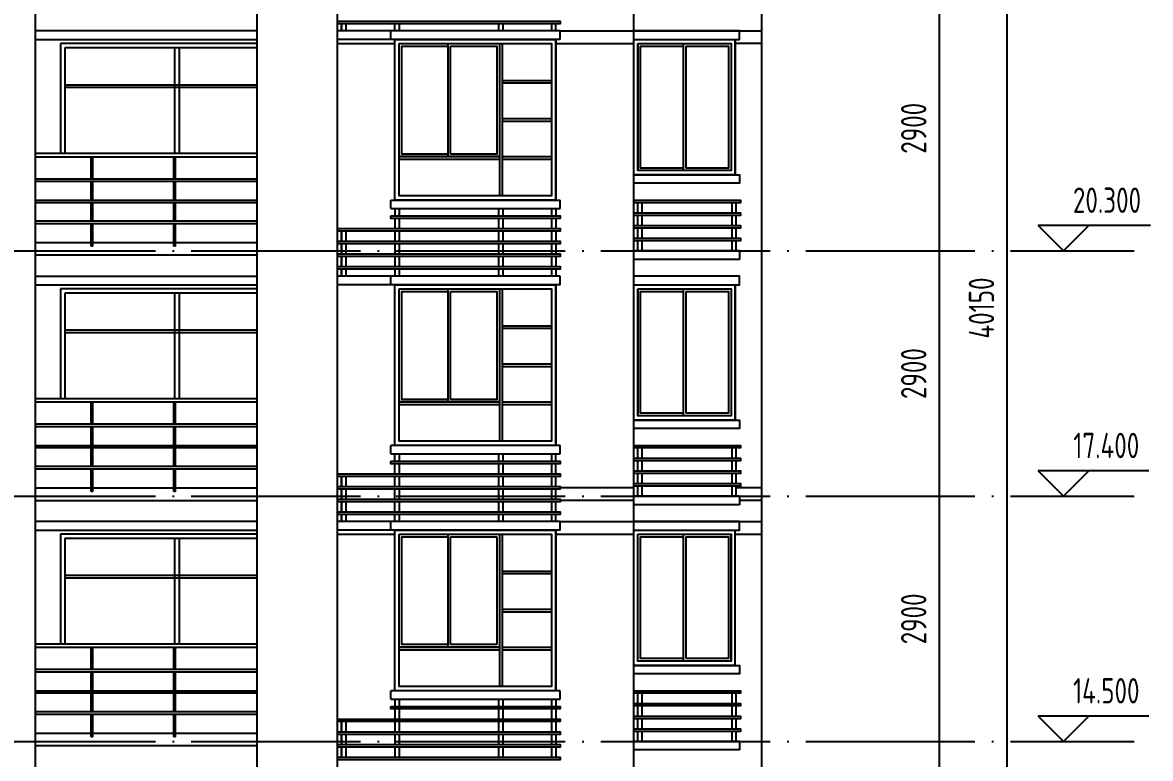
# Model space of a CAD drawing. Extents: x -726032 to 135930, y -151624 to 587044.
# Drawn here: x -467673 to -454347, y 309728 to 318428 of the extents above; entities that cross this region are included whole.
import ezdxf
from ezdxf.enums import TextEntityAlignment as Align

# ---------------------------------------------------------------- set-up
doc = ezdxf.new("R2010")
doc.units = 0
doc.header["$LTSCALE"] = 1000
doc.header["$MEASUREMENT"] = 0
doc.linetypes.add('DOTE', pattern=[2.42, 2, -0.2, 0.02, -0.2])
doc.layers.get('0').update_dxf_attribs({"linetype": 'CONTINUOUS'})
doc.layers.get('DEFPOINTS').update_dxf_attribs({"color": 1, "linetype": 'CONTINUOUS'})
for name, color, linetype in [('DOTE', 8, 'DOTE'), ('PUB_DIM', 245, 'CONTINUOUS'), ('WINDOW', 155, 'CONTINUOUS'), ('栏杆', 126, 'CONTINUOUS'), ('装饰线', 252, 'CONTINUOUS')]:
    doc.layers.add(name, color=color, linetype=linetype)
doc.styles.add('DIM_FONT', font='isocp.shx', dxfattribs={"width": 0.8})
doc.dimstyles.new('AXIS', dxfattribs={"dimtxt": 300, "dimasz": 1, "dimexe": 250, "dimexo": 300, "dimgap": 150, "dimtad": 1, "dimdec": 0, "dimzin": 0, "dimdsep": 46, "dimtxsty": 'DIM_FONT', "dimcen": 0.09, "dimse1": 1, "dimse2": 1, "dimclrt": 142, "dimadec": 0, "dimazin": 0, "dimtfac": 1, "dimtdec": 0, "dimtix": 1, "dimtmove": 2, "dimatfit": 3, "dimfxl": 1, "dimtolj": 1, "dimtzin": 0, "dimarcsym": 0})

# ---------------------------------------------------------------- blocks, each defined once
blk = doc.blocks.new('*D3108')
at = {"layer": 'DEFPOINTS', "color": 0, "transparency": 16777216}
for p in [(-455844, 309928), (-456844, 307028), (-455844, 307028)]:
    blk.add_point(p, dxfattribs=at)
at = {"layer": 'PUB_DIM', "color": 0, "lineweight": -2, "transparency": 16777216}
blk.add_line((-456844, 309927), (-456844, 307029), dxfattribs=at)
at = {"layer": 'PUB_DIM', "color": 0, "transparency": 16777216}
for points in [[(-456845, 309927), (-456844, 309927), (-456844, 309928)], [(-456845, 307029), (-456844, 307029), (-456844, 307028)]]:
    blk.add_solid(points, dxfattribs=at)
at = {"layer": 'PUB_DIM', "color": 142, "transparency": 16777216, "insert": (-457144, 308478), "char_height": 300, "attachment_point": 5, "rotation": 90, "style": 'DIM_FONT'}
blk.add_mtext('\\A1;2900', dxfattribs=at)
blk = doc.blocks.new('*D3109')
at = {"layer": 'DEFPOINTS', "color": 0, "transparency": 16777216}
for p in [(-455044, 335128), (-456044, 294978), (-455044, 294978)]:
    blk.add_point(p, dxfattribs=at)
at = {"layer": 'PUB_DIM', "color": 0, "lineweight": -2, "transparency": 16777216}
blk.add_line((-456044, 335127), (-456044, 294979), dxfattribs=at)
at = {"layer": 'PUB_DIM', "color": 0, "transparency": 16777216}
for points in [[(-456045, 335127), (-456044, 335127), (-456044, 335128)], [(-456045, 294979), (-456044, 294979), (-456044, 294978)]]:
    blk.add_solid(points, dxfattribs=at)
at = {"layer": 'PUB_DIM', "color": 142, "transparency": 16777216, "insert": (-456344, 315053), "char_height": 300, "attachment_point": 5, "rotation": 90, "style": 'DIM_FONT'}
blk.add_mtext('\\A1;40150', dxfattribs=at)
blk = doc.blocks.new('*D3134')
at = {"layer": 'DEFPOINTS', "color": 0, "transparency": 16777216}
for p in [(-455844, 312828), (-456844, 309928), (-455844, 309928)]:
    blk.add_point(p, dxfattribs=at)
at = {"layer": 'PUB_DIM', "color": 0, "lineweight": -2, "transparency": 16777216}
blk.add_line((-456844, 312827), (-456844, 309929), dxfattribs=at)
at = {"layer": 'PUB_DIM', "color": 0, "transparency": 16777216}
for points in [[(-456845, 312827), (-456844, 312827), (-456844, 312828)], [(-456845, 309929), (-456844, 309929), (-456844, 309928)]]:
    blk.add_solid(points, dxfattribs=at)
at = {"layer": 'PUB_DIM', "color": 142, "transparency": 16777216, "insert": (-457144, 311378), "char_height": 300, "attachment_point": 5, "rotation": 90, "style": 'DIM_FONT'}
blk.add_mtext('\\A1;2900', dxfattribs=at)
blk = doc.blocks.new('*D3135')
at = {"layer": 'DEFPOINTS', "color": 0, "transparency": 16777216}
for p in [(-455844, 315728), (-456844, 312828), (-455844, 312828)]:
    blk.add_point(p, dxfattribs=at)
at = {"layer": 'PUB_DIM', "color": 0, "lineweight": -2, "transparency": 16777216}
blk.add_line((-456844, 315727), (-456844, 312829), dxfattribs=at)
at = {"layer": 'PUB_DIM', "color": 0, "transparency": 16777216}
for points in [[(-456845, 315727), (-456844, 315727), (-456844, 315728)], [(-456845, 312829), (-456844, 312829), (-456844, 312828)]]:
    blk.add_solid(points, dxfattribs=at)
at = {"layer": 'PUB_DIM', "color": 142, "transparency": 16777216, "insert": (-457144, 314278), "char_height": 300, "attachment_point": 5, "rotation": 90, "style": 'DIM_FONT'}
blk.add_mtext('\\A1;2900', dxfattribs=at)
blk = doc.blocks.new('*D3136')
at = {"layer": 'DEFPOINTS', "color": 0, "transparency": 16777216}
for p in [(-455844, 318628), (-456844, 315728), (-455844, 315728)]:
    blk.add_point(p, dxfattribs=at)
at = {"layer": 'PUB_DIM', "color": 0, "lineweight": -2, "transparency": 16777216}
blk.add_line((-456844, 318627), (-456844, 315729), dxfattribs=at)
at = {"layer": 'PUB_DIM', "color": 0, "transparency": 16777216}
for points in [[(-456845, 318627), (-456844, 318627), (-456844, 318628)], [(-456845, 315729), (-456844, 315729), (-456844, 315728)]]:
    blk.add_solid(points, dxfattribs=at)
at = {"layer": 'PUB_DIM', "color": 142, "transparency": 16777216, "insert": (-457144, 317178), "char_height": 300, "attachment_point": 5, "rotation": 90, "style": 'DIM_FONT'}
blk.add_mtext('\\A1;2900', dxfattribs=at)

msp = doc.modelspace()

# ---------------------------------------------------------------- linework, layer by layer
for p, q in [((-463952.9, 305078.3), (-463952.9, 334728.3)), ((-464902.9, 305078.3), (-464902.9, 332078.3)), ((-458942.9, 331228.3), (-458942.9, 294918.3)), ((-467522.9, 329828.3), (-467522.9, 294978.3)), ((-460452.9, 294978.3), (-460452.9, 328328.3)), ((-464902.9, 318328.3), (-467522.9, 318328.3)), ((-467522.9, 318228.3), (-464902.9, 318228.3)), ((-461322.9, 318328.3), (-463952.9, 318328.3)), ((-461322.9, 318228.3), (-463952.9, 318228.3)), ((-463322.9, 318228.3), (-463322.9, 318328.3)), ((-461322.9, 318228.3), (-461322.9, 318328.3)), ((-460452.9, 318228.3), (-459252.9, 318228.3)), ((-463322.9, 316328.3), (-461322.9, 316328.3)), ((-463322.9, 316228.3), (-463322.9, 316328.3)), ((-463322.9, 316228.3), (-461322.9, 316228.3)), ((-461322.9, 316228.3), (-461322.9, 316328.3)), ((-467522.9, 315828.3), (-466861, 315828.3)), ((-466841, 315828.3), (-465886, 315828.3)), ((-465866, 315828.3), (-464911, 315828.3)), ((-459202.9, 315728.3), (-460452.9, 315728.3)), ((-459202.9, 315728.3), (-459202.9, 315628.3)), ((-464902.9, 315678.3), (-467522.9, 315678.3)), ((-459202.9, 315628.3), (-460452.9, 315628.3)), ((-467522.9, 315428.3), (-464902.9, 315428.3)), ((-461322.9, 315428.3), (-463952.9, 315428.3)), ((-463322.9, 315328.3), (-463322.9, 315428.3)), ((-461322.9, 315328.3), (-461322.9, 315428.3)), ((-467522.9, 315328.3), (-464902.9, 315328.3)), ((-461322.9, 315328.3), (-463952.9, 315328.3)), ((-461322.9, 313428.3), (-463322.9, 313428.3)), ((-463322.9, 313328.3), (-463322.9, 313428.3)), ((-461322.9, 313328.3), (-461322.9, 313428.3)), ((-463322.9, 313328.3), (-461322.9, 313328.3)), ((-467522.9, 312928.3), (-466861, 312928.3)), ((-466841, 312928.3), (-465886, 312928.3)), ((-465866, 312928.3), (-464911, 312928.3)), ((-467522.9, 312778.3), (-464902.9, 312778.3)), ((-459202.9, 312828.3), (-460452.9, 312828.3)), ((-459202.9, 312828.3), (-459202.9, 312728.3)), ((-459202.9, 312728.3), (-460452.9, 312728.3)), ((-464902.9, 312528.3), (-467522.9, 312528.3)), ((-461322.9, 312528.3), (-463952.9, 312528.3)), ((-463322.9, 312428.3), (-463322.9, 312528.3)), ((-461322.9, 312428.3), (-461322.9, 312528.3)), ((-467522.9, 312428.3), (-464902.9, 312428.3)), ((-461322.9, 312428.3), (-463952.9, 312428.3)), ((-460452.9, 312428.3), (-459252.9, 312428.3)), ((-459252.9, 310828.3), (-460452.9, 310828.3)), ((-461322.9, 310528.3), (-463322.9, 310528.3)), ((-463322.9, 310428.3), (-463322.9, 310528.3)), ((-461322.9, 310428.3), (-461322.9, 310528.3)), ((-463322.9, 310428.3), (-461322.9, 310428.3)), ((-467522.9, 310028.3), (-466861, 310028.3)), ((-466841, 310028.3), (-465886, 310028.3)), ((-465866, 310028.3), (-464911, 310028.3)), ((-464902.9, 309878.3), (-467522.9, 309878.3)), ((-459202.9, 309928.3), (-460452.9, 309928.3)), ((-459202.9, 309828.3), (-460452.9, 309828.3)), ((-459202.9, 309928.3), (-459202.9, 309828.3))]:
    msp.add_line(p, q)
at = {"color": 253}
msp.add_line((-458942.9, 318178.3), (-459252.9, 318178.3), dxfattribs=at)
at = {"color": 146}
for p, q in [((-463272.9, 312943), (-463272.9, 313063)), ((-463222.9, 313063), (-463222.9, 312943)), ((-462047.9, 313063), (-462047.9, 312943)), ((-461997.9, 313063), (-461997.9, 312943)), ((-461422.9, 313063), (-461422.9, 312943)), ((-461372.9, 312943), (-461372.9, 313063))]:
    msp.add_line(p, q, dxfattribs=at)
for points in [[(-460452.9, 318228.3), (-459202.9, 318228.3), (-459202.9, 318328.3), (-460452.9, 318328.3)], [(-460452.9, 316628.3), (-459202.9, 316628.3), (-459202.9, 316528.3), (-460452.9, 316528.3)], [(-460452.9, 315328.3), (-459202.9, 315328.3), (-459202.9, 315428.3), (-460452.9, 315428.3)], [(-460452.9, 313728.3), (-459202.9, 313728.3), (-459202.9, 313628.3), (-460452.9, 313628.3)], [(-460452.9, 312428.3), (-459202.9, 312428.3), (-459202.9, 312528.3), (-460452.9, 312528.3)], [(-460452.9, 310828.3), (-459202.9, 310828.3), (-459202.9, 310728.3), (-460452.9, 310728.3)]]:
    msp.add_lwpolyline(points)
at = {"layer": 'DOTE'}
for p, q in [((-516500.5, 315728.3), (-454540.3, 315728.3)), ((-516500.5, 312828.3), (-454540.3, 312828.3)), ((-516500.5, 309928.3), (-454540.3, 309928.3))]:
    msp.add_line(p, q, dxfattribs=at)
at = {"layer": 'PUB_DIM'}
for p, q in [((-454347.4, 316028.3), (-455673.5, 316028.3)), ((-455373.5, 315728.3), (-455673.5, 316028.3)), ((-455073.5, 316028.3), (-455373.5, 315728.3)), ((-454365.3, 313128.3), (-455673.5, 313128.3)), ((-455373.5, 312828.3), (-455673.5, 313128.3)), ((-455073.5, 313128.3), (-455373.5, 312828.3)), ((-454365.3, 310228.3), (-455673.5, 310228.3)), ((-455373.5, 309928.3), (-455673.5, 310228.3)), ((-455073.5, 310228.3), (-455373.5, 309928.3))]:
    msp.add_line(p, q, dxfattribs=at)
at = {"layer": 'WINDOW'}
for p, q in [((-463272.9, 316328.3), (-463272.9, 318228.3)), ((-461372.9, 316328.3), (-461372.9, 318228.3)), ((-459252.9, 316628.3), (-459252.9, 318228.3)), ((-464902.9, 318178.3), (-467222.9, 318178.3)), ((-467222.9, 318178.3), (-467222.9, 316878.3)), ((-464902.9, 318128.3), (-467172.9, 318128.3)), ((-467172.9, 318128.3), (-467172.9, 316878.3)), ((-465872.9, 316878.3), (-465872.9, 318128.3)), ((-465822.9, 318128.3), (-465822.9, 316878.3)), ((-462645.4, 316843.3), (-462645.4, 318178.3)), ((-462615.4, 316873.3), (-462615.4, 318148.3)), ((-462037.9, 318178.3), (-462037.9, 316378.3)), ((-462007.9, 318178.3), (-462007.9, 316378.3)), ((-460402.9, 318178.3), (-460402.9, 316678.3)), ((-459867.9, 318178.3), (-459867.9, 316678.3)), ((-459837.9, 318148.3), (-459837.9, 316708.3)), ((-459302.9, 318178.3), (-459302.9, 316678.3)), ((-467172.9, 317693.3), (-464902.9, 317693.3)), ((-462007.9, 317743.3), (-461422.9, 317743.3)), ((-462007.9, 317713.3), (-461422.9, 317713.3)), ((-467172.9, 317663.3), (-464902.9, 317663.3)), ((-462007.9, 317293.3), (-461422.9, 317293.3)), ((-462007.9, 317263.3), (-461422.9, 317263.3)), ((-463222.9, 316843.3), (-462037.9, 316843.3)), ((-463222.9, 316813.3), (-462037.9, 316813.3)), ((-462007.9, 316843.3), (-461422.9, 316843.3)), ((-462007.9, 316813.3), (-461422.9, 316813.3)), ((-463272.9, 313428.3), (-463272.9, 315328.3)), ((-461372.9, 313428.3), (-461372.9, 315328.3)), ((-460452.9, 315328.3), (-459252.9, 315328.3)), ((-459252.9, 313728.3), (-459252.9, 315328.3)), ((-464902.9, 315278.3), (-467222.9, 315278.3)), ((-467222.9, 315278.3), (-467222.9, 313978.3)), ((-464902.9, 315228.3), (-467172.9, 315228.3)), ((-467172.9, 315228.3), (-467172.9, 313978.3)), ((-465872.9, 313978.3), (-465872.9, 315228.3)), ((-465822.9, 315228.3), (-465822.9, 313978.3)), ((-462645.4, 313943.3), (-462645.4, 315278.3)), ((-462615.4, 313973.3), (-462615.4, 315248.3)), ((-462037.9, 315278.3), (-462037.9, 313478.3)), ((-462007.9, 315278.3), (-462007.9, 313478.3)), ((-460402.9, 315278.3), (-459302.9, 315278.3)), ((-460402.9, 315278.3), (-460402.9, 313778.3)), ((-459867.9, 315278.3), (-459867.9, 313778.3)), ((-459837.9, 315248.3), (-459837.9, 313808.3)), ((-459302.9, 315278.3), (-459302.9, 313778.3)), ((-467172.9, 314793.3), (-464902.9, 314793.3)), ((-467172.9, 314763.3), (-464902.9, 314763.3)), ((-462007.9, 314843.3), (-461422.9, 314843.3)), ((-462007.9, 314813.3), (-461422.9, 314813.3)), ((-462007.9, 314393.3), (-461422.9, 314393.3)), ((-462007.9, 314363.3), (-461422.9, 314363.3)), ((-463222.9, 313943.3), (-462037.9, 313943.3)), ((-463222.9, 313913.3), (-462037.9, 313913.3)), ((-462007.9, 313943.3), (-461422.9, 313943.3)), ((-462007.9, 313913.3), (-461422.9, 313913.3)), ((-459252.9, 313728.3), (-460452.9, 313728.3)), ((-459302.9, 313778.3), (-460402.9, 313778.3)), ((-464902.9, 312378.3), (-467222.9, 312378.3)), ((-467222.9, 312378.3), (-467222.9, 311078.3)), ((-463272.9, 310528.3), (-463272.9, 312428.3)), ((-462645.4, 311043.3), (-462645.4, 312378.3)), ((-462037.9, 312378.3), (-462037.9, 310578.3)), ((-462007.9, 312378.3), (-462007.9, 310578.3)), ((-461372.9, 310528.3), (-461372.9, 312428.3)), ((-459867.9, 312378.3), (-459867.9, 310878.3)), ((-459302.9, 310878.3), (-459302.9, 312378.3)), ((-459252.9, 310828.3), (-459252.9, 312428.3)), ((-464902.9, 312328.3), (-467172.9, 312328.3)), ((-467172.9, 312328.3), (-467172.9, 311078.3)), ((-465872.9, 311078.3), (-465872.9, 312328.3)), ((-465822.9, 312328.3), (-465822.9, 311078.3)), ((-462615.4, 312348.3), (-462067.9, 312348.3)), ((-462615.4, 311073.3), (-462615.4, 312348.3)), ((-462067.9, 312348.3), (-462067.9, 311073.3)), ((-459837.9, 312348.3), (-459837.9, 310908.3)), ((-467172.9, 311893.3), (-464902.9, 311893.3)), ((-467172.9, 311863.3), (-464902.9, 311863.3)), ((-462007.9, 311943.3), (-461422.9, 311943.3)), ((-462007.9, 311913.3), (-461422.9, 311913.3)), ((-462007.9, 311493.3), (-461422.9, 311493.3)), ((-462007.9, 311463.3), (-461422.9, 311463.3)), ((-463222.9, 311043.3), (-462037.9, 311043.3)), ((-462067.9, 311073.3), (-462615.4, 311073.3)), ((-462007.9, 311043.3), (-461422.9, 311043.3)), ((-463222.9, 311013.3), (-462037.9, 311013.3)), ((-462007.9, 311013.3), (-461422.9, 311013.3))]:
    msp.add_line(p, q, dxfattribs=at)
for points in [[(-463272.9, 318228.3), (-461372.9, 318228.3), (-461372.9, 316328.3), (-463272.9, 316328.3)], [(-463272.9, 318228.3), (-461372.9, 318228.3), (-461372.9, 316328.3), (-463272.9, 316328.3)], [(-460452.9, 318228.3), (-459252.9, 318228.3), (-459252.9, 316628.3), (-460452.9, 316628.3)], [(-463222.9, 318178.3), (-461422.9, 318178.3), (-461422.9, 316378.3), (-463222.9, 316378.3)], [(-463222.9, 318178.3), (-462037.9, 318178.3), (-462037.9, 316843.3), (-463222.9, 316843.3)], [(-460402.9, 318178.3), (-459302.9, 318178.3), (-459302.9, 316678.3), (-460402.9, 316678.3)], [(-463272.9, 315328.3), (-461372.9, 315328.3), (-461372.9, 313428.3), (-463272.9, 313428.3)], [(-463272.9, 315328.3), (-461372.9, 315328.3), (-461372.9, 313428.3), (-463272.9, 313428.3)], [(-460452.9, 315328.3), (-459252.9, 315328.3), (-459252.9, 313728.3), (-460452.9, 313728.3)], [(-463222.9, 315278.3), (-461422.9, 315278.3), (-461422.9, 313478.3), (-463222.9, 313478.3)], [(-463222.9, 315278.3), (-462037.9, 315278.3), (-462037.9, 313943.3), (-463222.9, 313943.3)], [(-460402.9, 315278.3), (-459302.9, 315278.3), (-459302.9, 313778.3), (-460402.9, 313778.3)], [(-463272.9, 312428.3), (-461372.9, 312428.3), (-461372.9, 310528.3), (-463272.9, 310528.3)], [(-463272.9, 312428.3), (-461372.9, 312428.3), (-461372.9, 310528.3), (-463272.9, 310528.3)], [(-463222.9, 312378.3), (-461422.9, 312378.3), (-461422.9, 310578.3), (-463222.9, 310578.3)], [(-463222.9, 312378.3), (-462037.9, 312378.3), (-462037.9, 311043.3), (-463222.9, 311043.3)], [(-460402.9, 312378.3), (-459302.9, 312378.3), (-459302.9, 310878.3), (-460402.9, 310878.3)]]:
    msp.add_lwpolyline(points, close=True, dxfattribs=at)
for points in [[(-462645.4, 316873.3), (-463192.9, 316873.3), (-463192.9, 318148.3), (-462645.4, 318148.3)], [(-462615.4, 318148.3), (-462067.9, 318148.3), (-462067.9, 316873.3), (-462615.4, 316873.3)], [(-459867.9, 316708.3), (-460372.9, 316708.3), (-460372.9, 318148.3), (-459867.9, 318148.3)], [(-459837.9, 318148.3), (-459332.9, 318148.3), (-459332.9, 316708.3), (-459837.9, 316708.3)], [(-462645.4, 313973.3), (-463192.9, 313973.3), (-463192.9, 315248.3), (-462645.4, 315248.3)], [(-462615.4, 315248.3), (-462067.9, 315248.3), (-462067.9, 313973.3), (-462615.4, 313973.3)], [(-459867.9, 313808.3), (-460372.9, 313808.3), (-460372.9, 315248.3), (-459867.9, 315248.3)], [(-459837.9, 315248.3), (-459332.9, 315248.3), (-459332.9, 313808.3), (-459837.9, 313808.3)], [(-459252.9, 310828.3), (-460452.9, 310828.3), (-460452.9, 312428.3), (-459252.9, 312428.3)], [(-462645.4, 311073.3), (-463192.9, 311073.3), (-463192.9, 312348.3), (-462645.4, 312348.3)], [(-459867.9, 310908.3), (-460372.9, 310908.3), (-460372.9, 312348.3), (-459867.9, 312348.3)], [(-459837.9, 312348.3), (-459332.9, 312348.3), (-459332.9, 310908.3), (-459837.9, 310908.3)]]:
    msp.add_lwpolyline(points, dxfattribs=at)
at = {"layer": '栏杆'}
for p, q in [((-463902.9, 318328.3), (-463902.9, 318413)), ((-463902.9, 318413), (-463902.9, 318328.3)), ((-463852.9, 318413), (-463852.9, 318328.3)), ((-463272.9, 318328.3), (-463272.9, 318413)), ((-463222.9, 318413), (-463222.9, 318328.3)), ((-462047.9, 318413), (-462047.9, 318328.3)), ((-461997.9, 318413), (-461997.9, 318328.3)), ((-461422.9, 318413), (-461422.9, 318328.3)), ((-461372.9, 318328.3), (-461372.9, 318413)), ((-464902.9, 316878.3), (-467522.9, 316878.3)), ((-464902.9, 316838.3), (-467522.9, 316838.3)), ((-466861, 316578.3), (-466861, 316838.3)), ((-466841, 316578.3), (-466841, 316838.3)), ((-465886, 316578.3), (-465886, 316838.3)), ((-465866, 316578.3), (-465866, 316838.3)), ((-464902.9, 316578.3), (-467522.9, 316578.3)), ((-464902.9, 316548.3), (-467522.9, 316548.3)), ((-466861, 316328.3), (-466861, 316548.3)), ((-466841, 316328.3), (-466841, 316548.3)), ((-465886, 316328.3), (-465886, 316548.3)), ((-465866, 316328.3), (-465866, 316548.3)), ((-467522.9, 316328.3), (-464902.9, 316328.3)), ((-464902.9, 316298.3), (-467522.9, 316298.3)), ((-466861, 316078.3), (-466861, 316298.3)), ((-466841, 316078.3), (-466841, 316298.3)), ((-465886, 316078.3), (-465886, 316298.3)), ((-465866, 316078.3), (-465866, 316298.3)), ((-463272.9, 316228.3), (-463272.9, 316143.6)), ((-463222.9, 316228.3), (-463222.9, 316143.6)), ((-462047.9, 316228.3), (-462047.9, 316143.6)), ((-461997.9, 316228.3), (-461997.9, 316143.6)), ((-461422.9, 316228.3), (-461422.9, 316143.6)), ((-461372.9, 316228.3), (-461372.9, 316143.6)), ((-460402.9, 316178.3), (-460402.9, 316298.3)), ((-460352.9, 316178.3), (-460352.9, 316298.3)), ((-459290.1, 316178.3), (-459290.1, 316298.3)), ((-459240.1, 316178.3), (-459240.1, 316298.3)), ((-463272.9, 316113), (-463272.9, 315993)), ((-463222.9, 316113), (-463222.9, 315993)), ((-462047.9, 316113), (-462047.9, 315993)), ((-461997.9, 316113), (-461997.9, 315993)), ((-461422.9, 316113), (-461422.9, 315993)), ((-461372.9, 316113), (-461372.9, 315993)), ((-460402.9, 316028.3), (-460402.9, 316148.3)), ((-460352.9, 316028.3), (-460352.9, 316148.3)), ((-459290.1, 316028.3), (-459290.1, 316148.3)), ((-459240.1, 316028.3), (-459240.1, 316148.3)), ((-464902.9, 316078.3), (-467522.9, 316078.3)), ((-464902.9, 316048.3), (-467522.9, 316048.3)), ((-466861, 315782.8), (-466861, 316048.3)), ((-466841, 315782.8), (-466841, 316048.3)), ((-465886, 315782.8), (-465886, 316048.3)), ((-465866, 315782.8), (-465866, 316048.3)), ((-463902.9, 315843), (-463902.9, 315963)), ((-463902.9, 315963), (-463902.9, 315843)), ((-463852.9, 315963), (-463852.9, 315843)), ((-463272.9, 315963), (-463272.9, 315843)), ((-463222.9, 315963), (-463222.9, 315843)), ((-462047.9, 315963), (-462047.9, 315843)), ((-461997.9, 315963), (-461997.9, 315843)), ((-461422.9, 315963), (-461422.9, 315843)), ((-461372.9, 315963), (-461372.9, 315843)), ((-460402.9, 315878.3), (-460402.9, 315998.3)), ((-460352.9, 315878.3), (-460352.9, 315998.3)), ((-459290.1, 315878.3), (-459290.1, 315998.3)), ((-459240.1, 315878.3), (-459240.1, 315998.3)), ((-460402.9, 315728.3), (-460402.9, 315848.3)), ((-460352.9, 315728.3), (-460352.9, 315848.3)), ((-459290.1, 315728.3), (-459290.1, 315848.3)), ((-459240.1, 315728.3), (-459240.1, 315848.3)), ((-466841, 315782.8), (-466861, 315782.8)), ((-465866, 315782.8), (-465886, 315782.8)), ((-463902.9, 315693), (-463902.9, 315813)), ((-463902.9, 315813), (-463902.9, 315693)), ((-463852.9, 315813), (-463852.9, 315693)), ((-463272.9, 315813), (-463272.9, 315693)), ((-463222.9, 315813), (-463222.9, 315693)), ((-462047.9, 315813), (-462047.9, 315693)), ((-461997.9, 315813), (-461997.9, 315693)), ((-461422.9, 315813), (-461422.9, 315693)), ((-461372.9, 315813), (-461372.9, 315693)), ((-463902.9, 315543), (-463902.9, 315663)), ((-463902.9, 315663), (-463902.9, 315543)), ((-463852.9, 315663), (-463852.9, 315543)), ((-463272.9, 315663), (-463272.9, 315543)), ((-463222.9, 315663), (-463222.9, 315543)), ((-462047.9, 315663), (-462047.9, 315543)), ((-461997.9, 315663), (-461997.9, 315543)), ((-461422.9, 315663), (-461422.9, 315543)), ((-461372.9, 315663), (-461372.9, 315543)), ((-463902.9, 315428.3), (-463902.9, 315513)), ((-463902.9, 315513), (-463902.9, 315428.3)), ((-463852.9, 315513), (-463852.9, 315428.3)), ((-463272.9, 315513), (-463272.9, 315428.3)), ((-463222.9, 315513), (-463222.9, 315428.3)), ((-462047.9, 315513), (-462047.9, 315428.3)), ((-461997.9, 315513), (-461997.9, 315428.3)), ((-461422.9, 315513), (-461422.9, 315428.3)), ((-461372.9, 315513), (-461372.9, 315428.3)), ((-464902.9, 313978.3), (-467522.9, 313978.3)), ((-464902.9, 313938.3), (-467522.9, 313938.3)), ((-466861, 313678.3), (-466861, 313938.3)), ((-466841, 313678.3), (-466841, 313938.3)), ((-465886, 313678.3), (-465886, 313938.3)), ((-465866, 313678.3), (-465866, 313938.3)), ((-464902.9, 313678.3), (-467522.9, 313678.3)), ((-464902.9, 313648.3), (-467522.9, 313648.3)), ((-466861, 313428.3), (-466861, 313648.3)), ((-466841, 313428.3), (-466841, 313648.3)), ((-465886, 313428.3), (-465886, 313648.3)), ((-465866, 313428.3), (-465866, 313648.3)), ((-467522.9, 313428.3), (-464902.9, 313428.3)), ((-464902.9, 313398.3), (-467522.9, 313398.3)), ((-466861, 313178.3), (-466861, 313398.3)), ((-466841, 313178.3), (-466841, 313398.3)), ((-465886, 313178.3), (-465886, 313398.3)), ((-465866, 313178.3), (-465866, 313398.3)), ((-463272.9, 313243.6), (-463272.9, 313328.3)), ((-463222.9, 313328.3), (-463222.9, 313243.6)), ((-462047.9, 313328.3), (-462047.9, 313243.6)), ((-461997.9, 313328.3), (-461997.9, 313243.6)), ((-461422.9, 313328.3), (-461422.9, 313243.6)), ((-461372.9, 313243.6), (-461372.9, 313328.3)), ((-460402.9, 313278.3), (-460402.9, 313398.3)), ((-460352.9, 313278.3), (-460352.9, 313398.3)), ((-459290.1, 313278.3), (-459290.1, 313398.3)), ((-459240.1, 313278.3), (-459240.1, 313398.3)), ((-464902.9, 313178.3), (-467522.9, 313178.3)), ((-463272.9, 313093), (-463272.9, 313213)), ((-463222.9, 313213), (-463222.9, 313093)), ((-462047.9, 313213), (-462047.9, 313093)), ((-461997.9, 313213), (-461997.9, 313093)), ((-461422.9, 313213), (-461422.9, 313093)), ((-461372.9, 313093), (-461372.9, 313213)), ((-460402.9, 313128.3), (-460402.9, 313248.3)), ((-460352.9, 313128.3), (-460352.9, 313248.3)), ((-459290.1, 313128.3), (-459290.1, 313248.3)), ((-459240.1, 313128.3), (-459240.1, 313248.3)), ((-464902.9, 313148.3), (-467522.9, 313148.3)), ((-466861, 312882.8), (-466861, 313148.3)), ((-466841, 312882.8), (-466841, 313148.3)), ((-465886, 312882.8), (-465886, 313148.3)), ((-465866, 312882.8), (-465866, 313148.3)), ((-463902.9, 312943), (-463902.9, 313063)), ((-463902.9, 313063), (-463902.9, 312943)), ((-463852.9, 313063), (-463852.9, 312943)), ((-460402.9, 312978.3), (-460402.9, 313098.3)), ((-460352.9, 312978.3), (-460352.9, 313098.3)), ((-459290.1, 312978.3), (-459290.1, 313098.3)), ((-459240.1, 312978.3), (-459240.1, 313098.3)), ((-466841, 312882.8), (-466861, 312882.8)), ((-465866, 312882.8), (-465886, 312882.8)), ((-463902.9, 312793), (-463902.9, 312913)), ((-463902.9, 312913), (-463902.9, 312793)), ((-463852.9, 312913), (-463852.9, 312793)), ((-463272.9, 312793), (-463272.9, 312913)), ((-463222.9, 312913), (-463222.9, 312793)), ((-462047.9, 312913), (-462047.9, 312793)), ((-461997.9, 312913), (-461997.9, 312793)), ((-461422.9, 312913), (-461422.9, 312793)), ((-461372.9, 312793), (-461372.9, 312913)), ((-460402.9, 312828.3), (-460402.9, 312948.3)), ((-460352.9, 312828.3), (-460352.9, 312948.3)), ((-459290.1, 312828.3), (-459290.1, 312948.3)), ((-459240.1, 312828.3), (-459240.1, 312948.3)), ((-463902.9, 312643), (-463902.9, 312763)), ((-463902.9, 312763), (-463902.9, 312643)), ((-463852.9, 312763), (-463852.9, 312643)), ((-463272.9, 312643), (-463272.9, 312763)), ((-463222.9, 312763), (-463222.9, 312643)), ((-462047.9, 312763), (-462047.9, 312643)), ((-461997.9, 312763), (-461997.9, 312643)), ((-461422.9, 312763), (-461422.9, 312643)), ((-461372.9, 312643), (-461372.9, 312763)), ((-463902.9, 312528.3), (-463902.9, 312613)), ((-463902.9, 312613), (-463902.9, 312528.3)), ((-463852.9, 312613), (-463852.9, 312528.3)), ((-463272.9, 312528.3), (-463272.9, 312613)), ((-463222.9, 312613), (-463222.9, 312528.3)), ((-462047.9, 312613), (-462047.9, 312528.3)), ((-461997.9, 312613), (-461997.9, 312528.3)), ((-461422.9, 312613), (-461422.9, 312528.3)), ((-461372.9, 312528.3), (-461372.9, 312613)), ((-464902.9, 311078.3), (-467522.9, 311078.3)), ((-464902.9, 311038.3), (-467522.9, 311038.3)), ((-466861, 310778.3), (-466861, 311038.3)), ((-466841, 310778.3), (-466841, 311038.3)), ((-465886, 310778.3), (-465886, 311038.3)), ((-465866, 310778.3), (-465866, 311038.3)), ((-464902.9, 310778.3), (-467522.9, 310778.3)), ((-464902.9, 310748.3), (-467522.9, 310748.3)), ((-466861, 310528.3), (-466861, 310748.3)), ((-466841, 310528.3), (-466841, 310748.3)), ((-465886, 310528.3), (-465886, 310748.3)), ((-465866, 310528.3), (-465866, 310748.3)), ((-467522.9, 310528.3), (-464902.9, 310528.3)), ((-464902.9, 310498.3), (-467522.9, 310498.3)), ((-466861, 310278.3), (-466861, 310498.3)), ((-466841, 310278.3), (-466841, 310498.3)), ((-465886, 310278.3), (-465886, 310498.3)), ((-465866, 310278.3), (-465866, 310498.3)), ((-460402.9, 310378.3), (-460402.9, 310498.3)), ((-460352.9, 310378.3), (-460352.9, 310498.3)), ((-459290.1, 310378.3), (-459290.1, 310498.3)), ((-459240.1, 310378.3), (-459240.1, 310498.3)), ((-463272.9, 310428.3), (-463272.9, 310343.6)), ((-463222.9, 310428.3), (-463222.9, 310343.6)), ((-462047.9, 310428.3), (-462047.9, 310343.6)), ((-461997.9, 310428.3), (-461997.9, 310343.6)), ((-461422.9, 310428.3), (-461422.9, 310343.6)), ((-461372.9, 310428.3), (-461372.9, 310343.6)), ((-464902.9, 310278.3), (-467522.9, 310278.3)), ((-464902.9, 310248.3), (-467522.9, 310248.3)), ((-466861, 309982.8), (-466861, 310248.3)), ((-466841, 309982.8), (-466841, 310248.3)), ((-465886, 309982.8), (-465886, 310248.3)), ((-465866, 309982.8), (-465866, 310248.3)), ((-463272.9, 310313), (-463272.9, 310193)), ((-463222.9, 310313), (-463222.9, 310193)), ((-462047.9, 310313), (-462047.9, 310193)), ((-461997.9, 310313), (-461997.9, 310193)), ((-461422.9, 310313), (-461422.9, 310193)), ((-461372.9, 310313), (-461372.9, 310193)), ((-460402.9, 310228.3), (-460402.9, 310348.3)), ((-460352.9, 310228.3), (-460352.9, 310348.3)), ((-459290.1, 310228.3), (-459290.1, 310348.3)), ((-459240.1, 310228.3), (-459240.1, 310348.3)), ((-463902.9, 310043), (-463902.9, 310163)), ((-463902.9, 310163), (-463902.9, 310043)), ((-463852.9, 310163), (-463852.9, 310043)), ((-463272.9, 310163), (-463272.9, 310043)), ((-463222.9, 310163), (-463222.9, 310043)), ((-462047.9, 310163), (-462047.9, 310043)), ((-461997.9, 310163), (-461997.9, 310043)), ((-461422.9, 310163), (-461422.9, 310043)), ((-461372.9, 310163), (-461372.9, 310043)), ((-460402.9, 310078.3), (-460402.9, 310198.3)), ((-460352.9, 310078.3), (-460352.9, 310198.3)), ((-459290.1, 310078.3), (-459290.1, 310198.3)), ((-459240.1, 310078.3), (-459240.1, 310198.3)), ((-466841, 309982.8), (-466861, 309982.8)), ((-465866, 309982.8), (-465886, 309982.8)), ((-463902.9, 309893), (-463902.9, 310013)), ((-463902.9, 310013), (-463902.9, 309893)), ((-463852.9, 310013), (-463852.9, 309893)), ((-463272.9, 310013), (-463272.9, 309893)), ((-463222.9, 310013), (-463222.9, 309893)), ((-462047.9, 310013), (-462047.9, 309893)), ((-461997.9, 310013), (-461997.9, 309893)), ((-461422.9, 310013), (-461422.9, 309893)), ((-461372.9, 310013), (-461372.9, 309893)), ((-460402.9, 309928.3), (-460402.9, 310048.3)), ((-460352.9, 309928.3), (-460352.9, 310048.3)), ((-459290.1, 309928.3), (-459290.1, 310048.3)), ((-459240.1, 309928.3), (-459240.1, 310048.3)), ((-463902.9, 309743), (-463902.9, 309863)), ((-463902.9, 309863), (-463902.9, 309743)), ((-463852.9, 309863), (-463852.9, 309743)), ((-463272.9, 309863), (-463272.9, 309743)), ((-463222.9, 309863), (-463222.9, 309743)), ((-462047.9, 309863), (-462047.9, 309743)), ((-461997.9, 309863), (-461997.9, 309743)), ((-461422.9, 309863), (-461422.9, 309743)), ((-461372.9, 309863), (-461372.9, 309743))]:
    msp.add_line(p, q, dxfattribs=at)
for points in [[(-463952.9, 318443), (-461322.9, 318443), (-461322.9, 318413), (-463952.9, 318413)], [(-463322.9, 316143), (-461322.9, 316143), (-461322.9, 316113), (-463322.9, 316113)], [(-463952.9, 315993), (-461322.9, 315993), (-461322.9, 315963), (-463952.9, 315963)], [(-463952.9, 315843), (-461322.9, 315843), (-461322.9, 315813), (-463952.9, 315813)], [(-463952.9, 315693), (-461322.9, 315693), (-461322.9, 315663), (-463952.9, 315663)], [(-463952.9, 315543), (-461322.9, 315543), (-461322.9, 315513), (-463952.9, 315513)], [(-463322.9, 313243), (-461322.9, 313243), (-461322.9, 313213), (-463322.9, 313213)], [(-463952.9, 313093), (-461322.9, 313093), (-461322.9, 313063), (-463952.9, 313063)], [(-463952.9, 312943), (-461322.9, 312943), (-461322.9, 312913), (-463952.9, 312913)], [(-463952.9, 312793), (-461322.9, 312793), (-461322.9, 312763), (-463952.9, 312763)], [(-463952.9, 312643), (-461322.9, 312643), (-461322.9, 312613), (-463952.9, 312613)], [(-463322.9, 310343), (-461322.9, 310343), (-461322.9, 310313), (-463322.9, 310313)], [(-463952.9, 310193), (-461322.9, 310193), (-461322.9, 310163), (-463952.9, 310163)], [(-463952.9, 310043), (-461322.9, 310043), (-461322.9, 310013), (-463952.9, 310013)], [(-463952.9, 309893), (-461322.9, 309893), (-461322.9, 309863), (-463952.9, 309863)], [(-463952.9, 309743), (-461322.9, 309743), (-461322.9, 309713), (-463952.9, 309713)]]:
    msp.add_lwpolyline(points, close=True, dxfattribs=at)
for points in [[(-460452.9, 316328.3), (-459190.1, 316328.3), (-459190.1, 316298.3), (-460452.9, 316298.3)], [(-460452.9, 316178.3), (-459190.1, 316178.3), (-459190.1, 316148.3), (-460452.9, 316148.3)], [(-460452.9, 316028.3), (-459190.1, 316028.3), (-459190.1, 315998.3), (-460452.9, 315998.3)], [(-460452.9, 315878.3), (-459190.1, 315878.3), (-459190.1, 315848.3), (-460452.9, 315848.3)], [(-460452.9, 313428.3), (-459190.1, 313428.3), (-459190.1, 313398.3), (-460452.9, 313398.3)], [(-460452.9, 313278.3), (-459190.1, 313278.3), (-459190.1, 313248.3), (-460452.9, 313248.3)], [(-460452.9, 313128.3), (-459190.1, 313128.3), (-459190.1, 313098.3), (-460452.9, 313098.3)], [(-460452.9, 312978.3), (-459190.1, 312978.3), (-459190.1, 312948.3), (-460452.9, 312948.3)], [(-460452.9, 310528.3), (-459190.1, 310528.3), (-459190.1, 310498.3), (-460452.9, 310498.3)], [(-460452.9, 310378.3), (-459190.1, 310378.3), (-459190.1, 310348.3), (-460452.9, 310348.3)], [(-460452.9, 310228.3), (-459190.1, 310228.3), (-459190.1, 310198.3), (-460452.9, 310198.3)], [(-460452.9, 310078.3), (-459190.1, 310078.3), (-459190.1, 310048.3), (-460452.9, 310048.3)]]:
    msp.add_lwpolyline(points, dxfattribs=at)
at = {"layer": '装饰线'}
for p, q in [((-461322.9, 318328.3), (-458942.9, 318328.3)), ((-463952.9, 318178.3), (-463272.9, 318178.3)), ((-461372.9, 318178.3), (-460452.9, 318178.3)), ((-460452.9, 312928.3), (-461322.9, 312928.3)), ((-458942.9, 312928.3), (-459240.1, 312928.3)), ((-460452.9, 312778.3), (-461322.9, 312778.3)), ((-458942.9, 312778.3), (-459202.9, 312778.3)), ((-461322.9, 312528.3), (-458942.9, 312528.3)), ((-463952.9, 312378.3), (-463272.9, 312378.3)), ((-461372.9, 312378.3), (-460452.9, 312378.3)), ((-459252.9, 312378.3), (-458942.9, 312378.3))]:
    msp.add_line(p, q, dxfattribs=at)

# ---------------------------------------------------------------- texts
at = {"layer": 'PUB_DIM', "style": 'DIM_FONT', "width": 0.8}
for s, p in [('20.300', (-454860.5, 316328.3)), ('17.400', (-454869.4, 313428.3)), ('14.500', (-454869.4, 310528.3))]:
    msp.add_text(s, height=300, dxfattribs=at).set_placement(p, align=Align.MIDDLE)

# ---------------------------------------------------------------- dimensions: what is measured, and where the dimension line sits
at = {"layer": 'PUB_DIM'}
for p1, p2, picture, middle in [((-455044.3, 335128.3), (-455044.3, 294978.3), '*D3109', (-456344.3, 315053.3)), ((-455844.3, 318628.3), (-455844.3, 315728.3), '*D3136', (-457144.4, 317178.3)), ((-455844.3, 315728.3), (-455844.3, 312828.3), '*D3135', (-457144.4, 314278.3)), ((-455844.3, 312828.3), (-455844.3, 309928.3), '*D3134', (-457144.4, 311378.3)), ((-455844.3, 309928.3), (-455844.3, 307028.3), '*D3108', (-457144.4, 308478.3))]:
    dim = msp.add_aligned_dim(p1=p1, p2=p2, distance=-1000, dimstyle='AXIS', dxfattribs=at)
    dim.commit()
    dim.dimension.update_dxf_attribs({"geometry": picture, "text_midpoint": middle})

doc.saveas('drawing.dxf')
